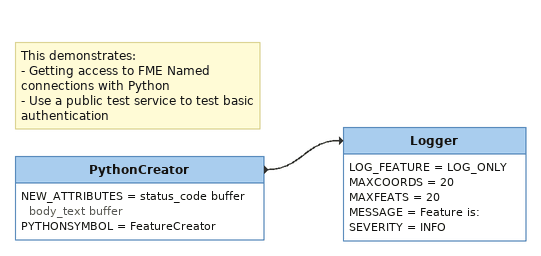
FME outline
Note: This demonstrates: / - Getting access to FME Named connections with Python / - Use a public test service to test basic authentication
PythonCreator
    NEW_ATTRIBUTES = status_code buffer body_text buffer
    PYTHONSYMBOL = FeatureCreator
    -> Logger
Logger
    LOG_FEATURE = LOG_ONLY
    MAXCOORDS = 20
    MAXFEATS = 20
    MESSAGE = Feature is:
    SEVERITY = INFO
